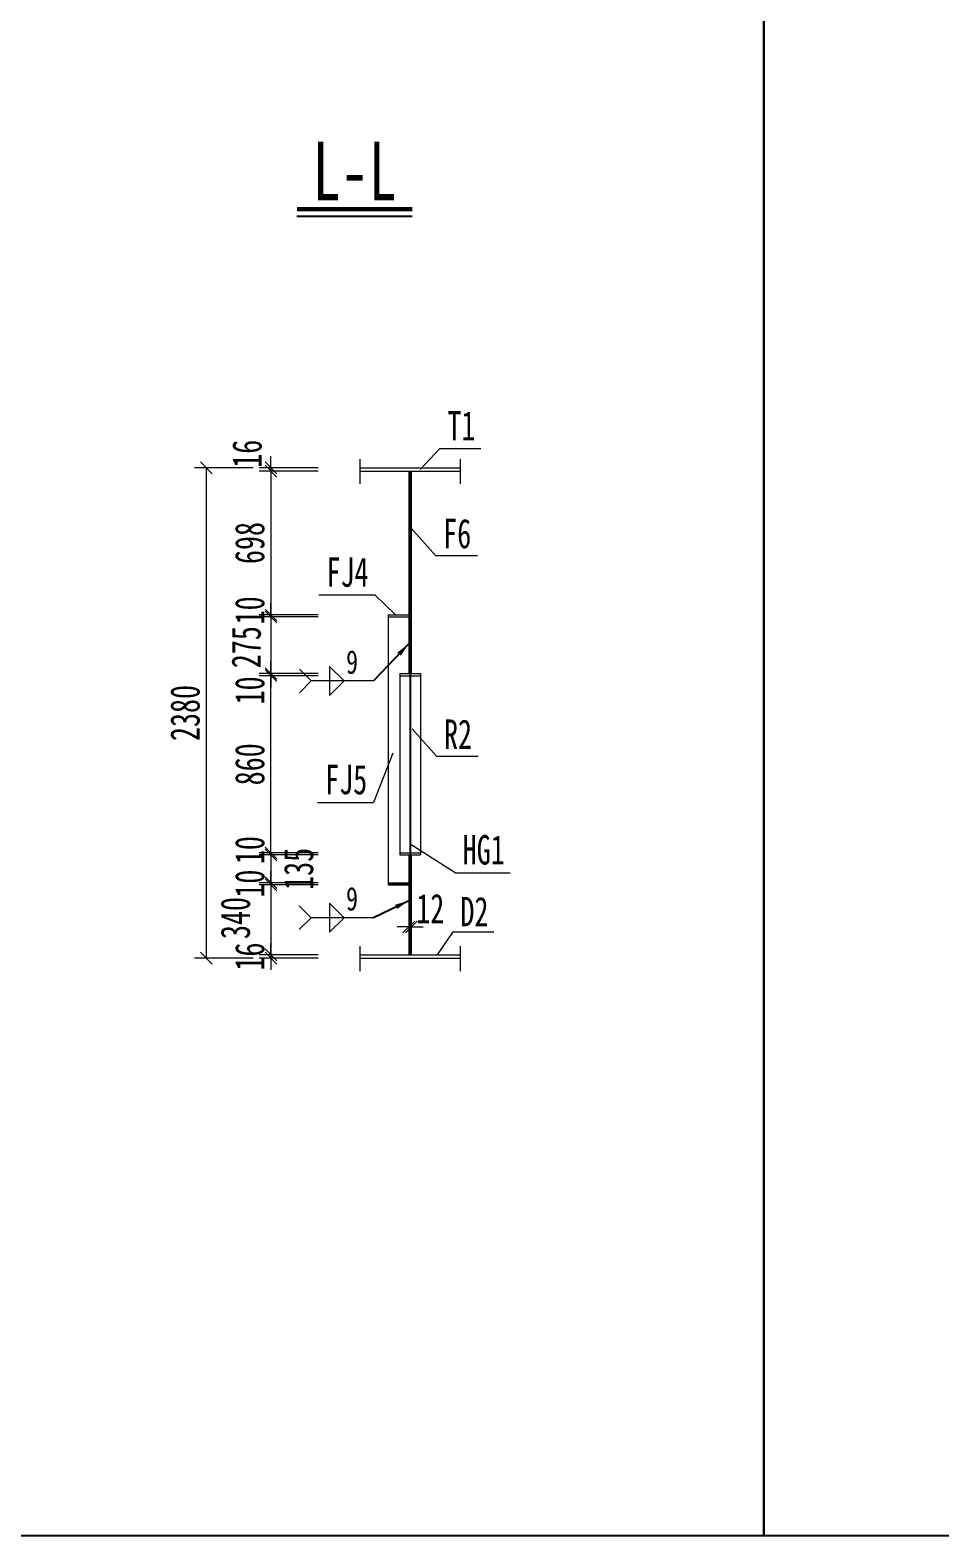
# Model space of a CAD drawing. Header units: millimetres. Extents: x -89049 to 410567, y -307459 to -100425.
# Drawn here: x 253004 to 257421, y -153251 to -145943 of the extents above; entities that cross this region are included whole.
import ezdxf
from ezdxf.enums import TextEntityAlignment as Align

# ---------------------------------------------------------------- set-up
doc = ezdxf.new("R2010")
doc.units = ezdxf.units.MM
doc.layers.get('Defpoints').update_dxf_attribs({"color": 8})
for name, color, linetype, lineweight in [('Dim', 4, 'Continuous', 15), ('文字', 7, 'Continuous', 15), ('标注线及字体', 2, 'Continuous', 15), ('细实线', 4, 'Continuous', 15), ('钢板细线', 6, 'Continuous', 15)]:
    doc.layers.add(name, color=color, linetype=linetype, lineweight=lineweight)
doc.layers.add('Text', color=4, linetype='Continuous')
doc.styles.add('111', font='', dxfattribs={"width": 0.7})
doc.styles.add('BM_Dim', font='', dxfattribs={"width": 0.85})
doc.styles.add('SMEDI', font='', dxfattribs={"width": 0.75})
doc.styles.get("Standard").update_dxf_attribs({"font": ''})
doc.styles.get('111').set_extended_font_data('仿宋_GB2312')
doc.styles.get('BM_Dim').set_extended_font_data('仿宋_GB2312')
doc.styles.get('SMEDI').set_extended_font_data('仿宋_GB2312')
doc.styles.get('Standard').set_extended_font_data('仿宋_GB2312')
doc.dimstyles.new('200', dxfattribs={"dimscale": 0, "dimtxt": 2.5, "dimasz": 1, "dimexe": 1, "dimexo": 1, "dimgap": 0.6, "dimtad": 1, "dimdec": 0, "dimdsep": 46, "dimtxsty": '111', "dimblk": 'OBLIQUE', "dimcen": 0, "dimclrd": 4, "dimclre": 4, "dimclrt": 4, "dimadec": 1, "dimazin": 2, "dimtfac": 1, "dimtdec": 0, "dimtix": 1, "dimtmove": 2, "dimatfit": 3, "dimfxl": 4, "dimfxlon": 1, "dimtolj": 1, "dimlwd": -1, "dimlwe": -1, "dimarcsym": 0})
doc.dimstyles.new('MSteel_1.0_1.0', dxfattribs={"dimtxt": 3, "dimasz": 1.2, "dimexe": 1, "dimexo": 1, "dimgap": 1, "dimtad": 3, "dimtoh": 1, "dimdec": 0, "dimzin": 0, "dimdsep": 46, "dimtxsty": 'Standard', "dimblk": 'ARCHTICK', "dimcen": 0.09, "dimclrd": 3, "dimclre": 3, "dimadec": 0, "dimazin": 0, "dimtfac": 1, "dimtdec": 4, "dimtofl": 0, "dimtmove": 0, "dimatfit": 3, "dimfxl": 1, "dimtolj": 1, "dimtzin": 0, "dimarcsym": 0})

# ---------------------------------------------------------------- blocks, each defined once
blk = doc.blocks.new('_Oblique')
at = {"color": 0, "linetype": 'ByBlock', "lineweight": -2}
blk.add_line((-0.5, -0.5), (0.5, 0.5), dxfattribs=at)
blk = doc.blocks.new('*D4091')
at = {"layer": 'Defpoints', "color": 0, "transparency": 16777216}
for p in [(254842.2, -150215.9), (254854.2, -150216.3), (254854.2, -150295.4)]:
    blk.add_point(p, dxfattribs=at)
at = {"layer": '细实线', "color": 4, "transparency": 16777216}
for p, q in [((254842.2, -150295.4), (254785.1, -150295.4)), ((254842.2, -150273.1), (254842.2, -150352.5)), ((254842.2, -150295.4), (254854.2, -150295.4)), ((254854.2, -150273.4), (254854.2, -150352.5)), ((254854.2, -150295.4), (254911.4, -150295.4))]:
    blk.add_line(p, q, dxfattribs=at)
at = {"layer": '细实线', "color": 4, "transparency": 16777216, "xscale": 57.14285714285715, "yscale": 57.14285714285715, "zscale": 57.14285714285715}
blk.add_blockref('_Oblique', (254842.2, -150295.4), dxfattribs=at)
at = {"layer": '细实线', "color": 4, "transparency": 16777216, "xscale": 57.14285714285715, "yscale": 57.14285714285715, "zscale": 57.14285714285715, "rotation": 180}
blk.add_blockref('_Oblique', (254854.2, -150295.4), dxfattribs=at)
at = {"layer": '细实线', "color": 4, "transparency": 16777216, "insert": (254946.5, -150206.3), "char_height": 142.86, "attachment_point": 5, "style": '111'}
blk.add_mtext('\\A1;12', dxfattribs=at)
blk = doc.blocks.new('*D4092')
at = {"layer": 'Defpoints', "color": 0, "transparency": 16777216}
for p in [(254798.2, -149946.2), (254172.8, -150081.2), (254580.7, -150081.2)]:
    blk.add_point(p, dxfattribs=at)
at = {"layer": '细实线', "color": 4, "transparency": 16777216}
for p, q in [((254401.4, -149946.2), (254115.7, -149946.2)), ((254172.8, -149946.2), (254172.8, -150081.2)), ((254401.4, -150081.2), (254115.7, -150081.2))]:
    blk.add_line(p, q, dxfattribs=at)
at = {"layer": '细实线', "color": 4, "transparency": 16777216, "xscale": 57.14285714285715, "yscale": 57.14285714285715, "zscale": 57.14285714285715}
for p, rotation in [((254172.8, -149946.2), 90), ((254172.8, -150081.2), 270)]:
    blk.add_blockref('_Oblique', p, dxfattribs=dict(at, rotation=rotation))
at = {"layer": '细实线', "color": 4, "transparency": 16777216, "insert": (254307.9, -150013.7), "char_height": 142.86, "attachment_point": 5, "rotation": 90, "style": '111'}
blk.add_mtext('\\A1;135', dxfattribs=at)
blk = doc.blocks.new('*D4093')
at = {"layer": 'Defpoints', "color": 0, "transparency": 16777216}
for p in [(254736.2, -150091.2), (254172.9, -150431.2), (255112.5, -150431.2)]:
    blk.add_point(p, dxfattribs=at)
at = {"layer": '细实线', "color": 4, "transparency": 16777216}
for p, q in [((254401.4, -150091.2), (254115.7, -150091.2)), ((254172.9, -150091.2), (254172.9, -150431.2)), ((254401.4, -150431.2), (254115.7, -150431.2))]:
    blk.add_line(p, q, dxfattribs=at)
at = {"layer": '细实线', "color": 4, "transparency": 16777216, "xscale": 57.14285714285715, "yscale": 57.14285714285715, "zscale": 57.14285714285715}
for p, rotation in [((254172.9, -150091.2), 90), ((254172.9, -150431.2), 270)]:
    blk.add_blockref('_Oblique', p, dxfattribs=dict(at, rotation=rotation))
at = {"layer": '细实线', "color": 4, "transparency": 16777216, "insert": (254000.7, -150252.3), "char_height": 142.86, "attachment_point": 5, "rotation": 90, "style": '111'}
blk.add_mtext('\\A1;340', dxfattribs=at)
blk = doc.blocks.new('*D4094')
at = {"layer": 'Defpoints', "color": 0, "transparency": 16777216}
for p in [(254172.9, -150447.2), (255079.7, -150431.2), (255079.7, -150447.2)]:
    blk.add_point(p, dxfattribs=at)
at = {"layer": '细实线', "color": 4, "transparency": 16777216}
for p, q in [((254172.9, -150431.2), (254172.9, -150374)), ((254401.4, -150431.2), (254115.7, -150431.2)), ((254401.4, -150447.2), (254115.7, -150447.2)), ((254172.9, -150431.2), (254172.9, -150447.2)), ((254172.9, -150447.2), (254172.9, -150504.3))]:
    blk.add_line(p, q, dxfattribs=at)
at = {"layer": '细实线', "color": 4, "transparency": 16777216, "xscale": 57.14285714285715, "yscale": 57.14285714285715, "zscale": 57.14285714285715}
for p, rotation in [((254172.9, -150431.2), 270), ((254172.9, -150447.2), 90)]:
    blk.add_blockref('_Oblique', p, dxfattribs=dict(at, rotation=rotation))
at = {"layer": '细实线', "color": 4, "transparency": 16777216, "insert": (254070.6, -150439.2), "char_height": 142.86, "attachment_point": 5, "rotation": 90, "style": '111'}
blk.add_mtext('\\A1;16', dxfattribs=at)
blk = doc.blocks.new('*D4095')
at = {"layer": 'Defpoints', "color": 0, "transparency": 16777216}
for p in [(254389.1, -148067.3), (253858.8, -150447.2), (254309, -150447.2)]:
    blk.add_point(p, dxfattribs=at)
at = {"layer": '细实线', "color": 4, "transparency": 16777216}
for p, q in [((254087.4, -148067.3), (253801.7, -148067.3)), ((253858.8, -148067.3), (253858.8, -150447.2)), ((254087.4, -150447.2), (253801.7, -150447.2))]:
    blk.add_line(p, q, dxfattribs=at)
at = {"layer": '细实线', "color": 4, "transparency": 16777216, "xscale": 57.14285714285715, "yscale": 57.14285714285715, "zscale": 57.14285714285715}
for p, rotation in [((253858.8, -148067.3), 90), ((253858.8, -150447.2), 270)]:
    blk.add_blockref('_Oblique', p, dxfattribs=dict(at, rotation=rotation))
at = {"layer": '细实线', "color": 4, "transparency": 16777216, "insert": (253756.6, -149257.2), "char_height": 142.86, "attachment_point": 5, "rotation": 90, "style": '111'}
blk.add_mtext('\\A1;2380', dxfattribs=at)
blk = doc.blocks.new('*D4096')
at = {"layer": 'Defpoints', "color": 0, "transparency": 16777216}
for p in [(255097.4, -148067.3), (254172.8, -148083.3), (255097.4, -148083.3)]:
    blk.add_point(p, dxfattribs=at)
at = {"layer": '细实线', "color": 4, "transparency": 16777216}
for p, q in [((254401.4, -148067.3), (254115.7, -148067.3)), ((254172.8, -148067.3), (254172.8, -148010.2)), ((254172.8, -148067.3), (254172.8, -148083.3)), ((254401.4, -148083.3), (254115.7, -148083.3)), ((254172.8, -148083.3), (254172.8, -148140.5))]:
    blk.add_line(p, q, dxfattribs=at)
at = {"layer": '细实线', "color": 4, "transparency": 16777216, "xscale": 57.14285714285715, "yscale": 57.14285714285715, "zscale": 57.14285714285715}
for p, rotation in [((254172.8, -148067.3), 270), ((254172.8, -148083.3), 90)]:
    blk.add_blockref('_Oblique', p, dxfattribs=dict(at, rotation=rotation))
at = {"layer": '细实线', "color": 4, "transparency": 16777216, "insert": (254057.7, -147998.9), "char_height": 142.86, "attachment_point": 5, "rotation": 90, "style": '111'}
blk.add_mtext('\\A1;16', dxfattribs=at)
blk = doc.blocks.new('*D4097')
at = {"layer": 'Defpoints', "color": 0, "transparency": 16777216}
for p in [(254636.1, -148083.3), (254172.8, -148781.2), (254536.8, -148781.2)]:
    blk.add_point(p, dxfattribs=at)
at = {"layer": '细实线', "color": 4, "transparency": 16777216}
for p, q in [((254401.4, -148083.3), (254115.7, -148083.3)), ((254172.8, -148083.3), (254172.8, -148781.2)), ((254401.4, -148781.2), (254115.7, -148781.2))]:
    blk.add_line(p, q, dxfattribs=at)
at = {"layer": '细实线', "color": 4, "transparency": 16777216, "xscale": 57.14285714285715, "yscale": 57.14285714285715, "zscale": 57.14285714285715}
for p, rotation in [((254172.8, -148083.3), 90), ((254172.8, -148781.2), 270)]:
    blk.add_blockref('_Oblique', p, dxfattribs=dict(at, rotation=rotation))
at = {"layer": '细实线', "color": 4, "transparency": 16777216, "insert": (254070.6, -148432.2), "char_height": 142.86, "attachment_point": 5, "rotation": 90, "style": '111'}
blk.add_mtext('\\A1;698', dxfattribs=at)
blk = doc.blocks.new('*D4098')
at = {"layer": 'Defpoints', "color": 0, "transparency": 16777216}
for p in [(254172.8, -149076.2), (254798.2, -149076.2), (254536.8, -149936.2)]:
    blk.add_point(p, dxfattribs=at)
at = {"layer": '细实线', "color": 4, "transparency": 16777216}
for p, q in [((254401.4, -149076.2), (254115.7, -149076.2)), ((254172.8, -149936.2), (254172.8, -149076.2)), ((254401.4, -149936.2), (254115.7, -149936.2))]:
    blk.add_line(p, q, dxfattribs=at)
at = {"layer": '细实线', "color": 4, "transparency": 16777216, "xscale": 57.14285714285715, "yscale": 57.14285714285715, "zscale": 57.14285714285715}
for p, rotation in [((254172.8, -149076.2), 90), ((254172.8, -149936.2), 270)]:
    blk.add_blockref('_Oblique', p, dxfattribs=dict(at, rotation=rotation))
at = {"layer": '细实线', "color": 4, "transparency": 16777216, "insert": (254070.6, -149506.2), "char_height": 142.86, "attachment_point": 5, "rotation": 90, "style": '111'}
blk.add_mtext('\\A1;860', dxfattribs=at)
blk = doc.blocks.new('*D4099')
at = {"layer": 'Defpoints', "color": 0, "transparency": 16777216}
for p in [(254736.2, -148791.2), (254172.8, -149066.2), (254536.8, -149066.2)]:
    blk.add_point(p, dxfattribs=at)
at = {"layer": '细实线', "color": 4, "transparency": 16777216}
for p, q in [((254401.4, -148791.2), (254115.7, -148791.2)), ((254172.8, -148791.2), (254172.8, -149066.2)), ((254401.4, -149066.2), (254115.7, -149066.2))]:
    blk.add_line(p, q, dxfattribs=at)
at = {"layer": '细实线', "color": 4, "transparency": 16777216, "xscale": 57.14285714285715, "yscale": 57.14285714285715, "zscale": 57.14285714285715}
for p, rotation in [((254172.8, -148791.2), 90), ((254172.8, -149066.2), 270)]:
    blk.add_blockref('_Oblique', p, dxfattribs=dict(at, rotation=rotation))
at = {"layer": '细实线', "color": 4, "transparency": 16777216, "insert": (254053.4, -148937.8), "char_height": 142.86, "attachment_point": 5, "rotation": 90, "style": '111'}
blk.add_mtext('\\A1;275', dxfattribs=at)
blk = doc.blocks.new('角焊缝1')
at = {"layer": 'Dim'}
blk.add_line((-3101.17, 370.22), (-3106.48, 370.22), dxfattribs=at)
blk.add_lwpolyline([(-3107.48, 369.22), (-3106.48, 370.22), (-3107.48, 371.22)], dxfattribs=at)
blk.add_lwpolyline([(-3104.91, 371.45), (-3104.91, 368.99), (-3103.68, 370.22)], close=True, dxfattribs=at)
blk = doc.blocks.new('_ArchTick')
at = {"color": 0, "linetype": 'ByBlock', "const_width": 0.15}
blk.add_lwpolyline([(-0.5, -0.5), (0.5, 0.5)], dxfattribs=at)
blk = doc.blocks.new('*D4100')
at = {"layer": 'Defpoints', "color": 0, "transparency": 16777216}
for p in [(254172.9, -150091.2), (254535.6, -150091.2), (254536.8, -150081.2)]:
    blk.add_point(p, dxfattribs=at)
at = {"layer": '细实线', "color": 4, "transparency": 16777216}
for p, q in [((254172.9, -150081.2), (254172.9, -150024)), ((254401.4, -150081.2), (254115.7, -150081.2)), ((254401.4, -150091.2), (254115.7, -150091.2)), ((254172.9, -150081.2), (254172.9, -150091.2)), ((254172.9, -150091.2), (254172.9, -150148.3))]:
    blk.add_line(p, q, dxfattribs=at)
at = {"layer": '细实线', "color": 4, "transparency": 16777216, "xscale": 57.14285714285715, "yscale": 57.14285714285715, "zscale": 57.14285714285715}
for p, rotation in [((254172.9, -150081.2), 270), ((254172.9, -150091.2), 90)]:
    blk.add_blockref('_Oblique', p, dxfattribs=dict(at, rotation=rotation))
at = {"layer": '细实线', "color": 4, "transparency": 16777216, "insert": (254070.6, -150085.4), "char_height": 142.86, "attachment_point": 5, "rotation": 90, "style": '111'}
blk.add_mtext('\\A1;10', dxfattribs=at)
blk = doc.blocks.new('*D4101')
at = {"layer": 'Defpoints', "color": 0, "transparency": 16777216}
for p in [(254172.9, -149946.2), (254535.6, -149946.2), (254536.8, -149936.2)]:
    blk.add_point(p, dxfattribs=at)
at = {"layer": '细实线', "color": 4, "transparency": 16777216}
for p, q in [((254172.9, -149936.2), (254172.9, -149879)), ((254401.4, -149936.2), (254115.7, -149936.2)), ((254401.4, -149946.2), (254115.7, -149946.2)), ((254172.9, -149936.2), (254172.9, -149946.2)), ((254172.9, -149946.2), (254172.9, -150003.3))]:
    blk.add_line(p, q, dxfattribs=at)
at = {"layer": '细实线', "color": 4, "transparency": 16777216, "xscale": 57.14285714285715, "yscale": 57.14285714285715, "zscale": 57.14285714285715}
for p, rotation in [((254172.9, -149936.2), 270), ((254172.9, -149946.2), 90)]:
    blk.add_blockref('_Oblique', p, dxfattribs=dict(at, rotation=rotation))
at = {"layer": '细实线', "color": 4, "transparency": 16777216, "insert": (254070.6, -149922.8), "char_height": 142.86, "attachment_point": 5, "rotation": 90, "style": '111'}
blk.add_mtext('\\A1;10', dxfattribs=at)
blk = doc.blocks.new('*D4102')
at = {"layer": 'Defpoints', "color": 0, "transparency": 16777216}
for p in [(254172.9, -149076.2), (254535.6, -149076.2), (254536.8, -149066.2)]:
    blk.add_point(p, dxfattribs=at)
at = {"layer": '细实线', "color": 4, "transparency": 16777216}
for p, q in [((254172.9, -149066.2), (254172.9, -149009)), ((254401.4, -149066.2), (254115.7, -149066.2)), ((254401.4, -149076.2), (254115.7, -149076.2)), ((254172.9, -149066.2), (254172.9, -149076.2)), ((254172.9, -149076.2), (254172.9, -149133.3))]:
    blk.add_line(p, q, dxfattribs=at)
at = {"layer": '细实线', "color": 4, "transparency": 16777216, "xscale": 57.14285714285715, "yscale": 57.14285714285715, "zscale": 57.14285714285715}
for p, rotation in [((254172.9, -149066.2), 270), ((254172.9, -149076.2), 90)]:
    blk.add_blockref('_Oblique', p, dxfattribs=dict(at, rotation=rotation))
at = {"layer": '细实线', "color": 4, "transparency": 16777216, "insert": (254070.6, -149147.5), "char_height": 142.86, "attachment_point": 5, "rotation": 90, "style": '111'}
blk.add_mtext('\\A1;10', dxfattribs=at)
blk = doc.blocks.new('*D4103')
at = {"layer": 'Defpoints', "color": 0, "transparency": 16777216}
for p in [(254172.9, -148791.2), (254535.6, -148791.2), (254536.8, -148781.2)]:
    blk.add_point(p, dxfattribs=at)
at = {"layer": '细实线', "color": 4, "transparency": 16777216}
for p, q in [((254172.9, -148781.2), (254172.9, -148724)), ((254401.4, -148781.2), (254115.7, -148781.2)), ((254401.4, -148791.2), (254115.7, -148791.2)), ((254172.9, -148781.2), (254172.9, -148791.2)), ((254172.9, -148791.2), (254172.9, -148848.3))]:
    blk.add_line(p, q, dxfattribs=at)
at = {"layer": '细实线', "color": 4, "transparency": 16777216, "xscale": 57.14285714285715, "yscale": 57.14285714285715, "zscale": 57.14285714285715}
for p, rotation in [((254172.9, -148781.2), 270), ((254172.9, -148791.2), 90)]:
    blk.add_blockref('_Oblique', p, dxfattribs=dict(at, rotation=rotation))
at = {"layer": '细实线', "color": 4, "transparency": 16777216, "insert": (254070.6, -148759.1), "char_height": 142.86, "attachment_point": 5, "rotation": 90, "style": '111'}
blk.add_mtext('\\A1;10', dxfattribs=at)

msp = doc.modelspace()

# ---------------------------------------------------------------- linework, layer by layer
at = {"color": 4}
msp.add_line((254299.2, -146845.9), (254859.3, -146845.9), dxfattribs=at)
at = {"color": 6, "const_width": 20.6}
msp.add_lwpolyline([(254299.2, -146811.6), (254859.3, -146811.6)], dxfattribs=at)
at = {"layer": 'Defpoints'}
for p, q in [((254848.2, -148083.3), (254848.2, -150431.2)), ((254742.2, -150086.2), (254842.2, -150086.2))]:
    msp.add_line(p, q, dxfattribs=at)
for points in [[(234566.6, -138634.1), (256566.6, -138634.1), (256566.6, -153251.3), (234566.6, -153251.3)], [(256566.6, -138634.1), (278566.6, -138634.1), (278566.6, -153251.3), (256566.6, -153251.3)]]:
    msp.add_lwpolyline(points, close=True, dxfattribs=at)
at = {"layer": '细实线'}
for p, q in [((254992.9, -147973.6), (254896.9, -148074.8)), ((254992.9, -147973.6), (255192.5, -147973.6)), ((254604.2, -148024.9), (254604.2, -148145.6)), ((255092.2, -148024.9), (255092.2, -148145.6)), ((254972.3, -148493.3), (254854.3, -148360.1)), ((254972.3, -148493.3), (255175.6, -148493.3)), ((254405, -148684.1), (254677.5, -148684.1)), ((254777.6, -148781.2), (254677.5, -148684.1)), ((254976.2, -149467.2), (254858.2, -149334)), ((254765.4, -149451.9), (254671.3, -149690.9)), ((254976.2, -149467.2), (255179.5, -149467.2)), ((254398.7, -149690.9), (254671.3, -149690.9)), ((255067.4, -150033.1), (254848.2, -149893.5)), ((255067.4, -150033.1), (255335.1, -150033.1)), ((255055.8, -150319.4), (254980.7, -150431.2)), ((255055.8, -150319.4), (255255.4, -150319.4)), ((254604.2, -150388.7), (254604.2, -150509.5)), ((255092.2, -150388.7), (255092.2, -150509.5))]:
    msp.add_line(p, q, dxfattribs=at)
at = {"layer": '钢板细线'}
for p, q in [((254604.2, -148067.3), (255092.2, -148067.3)), ((254604.2, -148083.3), (255092.2, -148083.3)), ((254842.2, -148083.3), (254842.2, -149066.2)), ((254854.2, -148083.3), (254854.2, -149066.2)), ((254742.2, -148781.2), (254842.2, -148781.2)), ((254742.2, -148781.2), (254742.2, -150091.2)), ((254742.2, -148791.2), (254842.2, -148791.2)), ((254798.2, -149066.2), (254898.2, -149066.2)), ((254798.2, -149066.2), (254798.2, -149946.2)), ((254798.2, -149076.2), (254898.2, -149076.2)), ((254898.2, -149066.2), (254898.2, -149946.2)), ((254798.2, -149936.2), (254898.2, -149936.2)), ((254798.2, -149946.2), (254898.2, -149946.2)), ((254842.2, -149946.2), (254842.2, -150431.2)), ((254854.2, -149946.2), (254854.2, -150431.2)), ((254742.2, -150081.2), (254842.2, -150081.2)), ((254742.2, -150091.2), (254842.2, -150091.2)), ((254604.2, -150431.2), (255092.2, -150431.2)), ((254604.2, -150447.2), (255092.2, -150447.2))]:
    msp.add_line(p, q, dxfattribs=at)

# ---------------------------------------------------------------- block references
at = {"layer": '细实线', "color": 8, "xscale": 57.1428571428572, "yscale": 57.1428571428572, "zscale": 57.1428571428572}
for p in [(431881.1, -170257.2), (431881, -171406.4)]:
    msp.add_blockref('角焊缝1', p, dxfattribs=at)

# ---------------------------------------------------------------- texts
at = {"layer": 'Text', "style": 'SMEDI', "width": 0.75}
for p in [(254537.6, -149009.6), (254537.4, -150158.8)]:
    msp.add_text('9', height=114.3, dxfattribs=at).set_placement(p, align=Align.MIDDLE_LEFT)
at = {"layer": '文字', "style": 'BM_Dim', "width": 0.7}
for s, p in [('T1', (255097.8, -147977.1)), ('F6', (255077.2, -148500.4)), ('FJ4', (254544.5, -148687.6)), ('R2', (255081.1, -149474.3)), ('FJ5', (254538.2, -149694.4)), ('HG1', (255205.9, -150035.4)), ('D2', (255160.8, -150335.3))]:
    msp.add_text(s, height=142.86, dxfattribs=at).set_placement(p, align=Align.BOTTOM_CENTER)
at = {"layer": '标注线及字体', "style": '111', "width": 0.7}
msp.add_text('L-L', height=285.71, dxfattribs=at).set_placement((254579.2, -146626.5), align=Align.MIDDLE)

# ---------------------------------------------------------------- dimensions: what is measured, and where the dimension line sits
at = {"layer": '细实线'}
for base, p1, p2, override, picture, middle in [((254172.8, -148083.3), (255097.4, -148067.3), (255097.4, -148083.3), {"dimscale": 57.142857, "dimblk": 'Oblique'}, '*D4096', (254057.7, -147998.9)), ((254172.9, -148791.2), (254536.8, -148781.2), (254535.6, -148791.2), {"dimscale": 57.142857, "dimblk": 'Oblique'}, '*D4103', (254070.6, -148759.1)), ((254172.8, -149066.2), (254736.2, -148791.2), (254536.8, -149066.2), {"dimscale": 57.142857, "dimblk": 'Oblique'}, '*D4099', (254053.4, -148937.8)), ((254172.9, -149076.2), (254536.8, -149066.2), (254535.6, -149076.2), {"dimscale": 57.142857, "dimblk": 'Oblique'}, '*D4102', (254070.6, -149147.5)), ((254172.9, -149946.2), (254536.8, -149936.2), (254535.6, -149946.2), {"dimscale": 57.142857, "dimblk": 'Oblique'}, '*D4101', (254070.6, -149922.8)), ((254172.8, -150081.2), (254798.2, -149946.2), (254580.7, -150081.2), {"dimscale": 57.142857, "dimblk": 'Oblique'}, '*D4092', (254307.9, -150013.7)), ((254172.9, -150091.2), (254536.8, -150081.2), (254535.6, -150091.2), {"dimscale": 57.142857, "dimblk": 'Oblique'}, '*D4100', (254070.6, -150085.4)), ((254172.9, -150431.2), (254736.2, -150091.2), (255112.5, -150431.2), {"dimscale": 57.142857, "dimtxsty": '111', "dimblk": 'Oblique'}, '*D4093', (254000.7, -150252.3))]:
    dim = msp.add_linear_dim(base=base, p1=p1, p2=p2, angle=90, dimstyle='200', override=override, dxfattribs=at)
    dim.commit()
    dim.dimension.update_dxf_attribs({"geometry": picture, "text_midpoint": middle, "dimtype": 160})
for base, p1, p2, override, picture, middle in [((253858.8, -150447.2), (254389.1, -148067.3), (254309, -150447.2), {"dimscale": 57.142857, "dimtxsty": '111', "dimblk": 'Oblique'}, '*D4095', (253756.6, -149257.2)), ((254172.8, -148781.2), (254636.1, -148083.3), (254536.8, -148781.2), {"dimscale": 57.142857, "dimblk": 'Oblique'}, '*D4097', (254070.6, -148432.2)), ((254172.8, -149076.2), (254536.8, -149936.2), (254798.2, -149076.2), {"dimscale": 57.142857, "dimblk": 'Oblique'}, '*D4098', (254070.6, -149506.2)), ((254172.9, -150447.2), (255079.7, -150431.2), (255079.7, -150447.2), {"dimscale": 57.142857, "dimblk": 'Oblique'}, '*D4094', (254070.6, -150439.2))]:
    dim = msp.add_linear_dim(base=base, p1=p1, p2=p2, angle=90, dimstyle='200', override=override, dxfattribs=at)
    dim.commit()
    dim.dimension.update_dxf_attribs({"geometry": picture, "text_midpoint": middle})
dim = msp.add_linear_dim(base=(254854.2, -150295.4), p1=(254842.2, -150215.9), p2=(254854.2, -150216.3), dimstyle='200', override={"dimscale": 57.142857, "dimblk": 'Oblique'}, dxfattribs=at)
dim.commit()
dim.dimension.update_dxf_attribs({"geometry": '*D4091', "text_midpoint": (254946.5, -150206.3), "dimtype": 160})

# ---------------------------------------------------------------- leaders
at = {"layer": 'Dim'}
for points in [[(254842.2, -148921.3), (254671.1, -149101.6)], [(254842.2, -150168.6), (254671, -150250.8)]]:
    msp.add_leader(points, dimstyle='MSteel_1.0_1.0', override={"dimscale": 57.142857, "dimclrd": 256}, dxfattribs=at)

doc.saveas('drawing.dxf')
